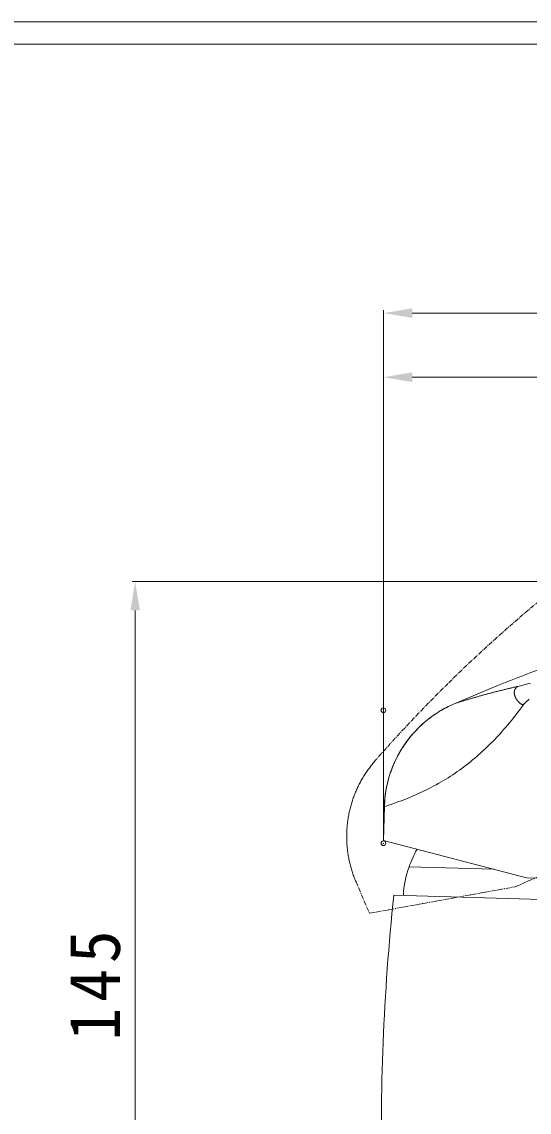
# Model space of a CAD drawing. Units: millimetres, scale not verified. Extents: x -365 to 365, y -252 to 253.
# Drawn here: x -243.2 to -155.2, y 63.4 to 252.5 of the extents above; entities that cross this region are included whole.
import ezdxf

# ---------------------------------------------------------------- set-up
doc = ezdxf.new("R2010")
doc.units = ezdxf.units.MM
doc.header["$LTSCALE"] = 2
doc.header["$PDMODE"] = 32
doc.header["$PDSIZE"] = 0.8
doc.linetypes.add('USER1', pattern=[0.6, 0.375, -0.075, 0.075, -0.075])
for name, color, linetype, lineweight in [('0-0_0', 7, 'Continuous', 18), ('0-1_DEFAULT_1', 2, 'USER1', 18), ('0-B_02___PRT_ALL_AXES', 7, 'Continuous', 18), ('1-9_06___PRT_ALL_SURFS', 7, 'Continuous', 18)]:
    doc.layers.add(name, color=color, linetype=linetype, lineweight=lineweight)
doc.styles.add('ＭＳ ゴシック', font='')
doc.styles.get('ＭＳ ゴシック').set_extended_font_data('MS Gothic')

msp = doc.modelspace()

# ---------------------------------------------------------------- linework, layer by layer
at = {"layer": '0-0_0'}
for p, q in [((-364.865, 252.547), (364.937, 252.547)), ((-361.007, 248.688), (361.079, 248.688)), ((-168.335, 134.184), (-168.336, 134.183)), ((-180.492, 110.538), (-180.325, 116.413)), ((-180.324, 116.45), (-180.325, 116.413)), ((-180.318, 116.639), (-180.324, 116.46)), ((-180.324, 116.46), (-180.324, 116.45)), ((-180.492, 110.538), (-155.666, 104.059)), ((-155.666, 104.059), (-128.177, 103.279)), ((-130.701, 99.649), (-178.682, 101.011))]:
    msp.add_line(p, q, dxfattribs=at)
at = {"layer": '0-0_0', "color": 4}
for p, q in [((-180.492, 110.538), (-180.492, 202.515)), ((-175.492, 202.015), (-21.302, 202.015)), ((-180.492, 133.606), (-180.492, 191.388)), ((-175.492, 190.888), (-65.2, 190.888)), ((-61.89, 155.429), (-224.027, 155.429)), ((-223.527, 150.429), (-223.527, 15.495))]:
    msp.add_line(p, q, dxfattribs=at)
at = {"layer": '0-0_0'}
for points in [[(-157.146, 137.252), (-157.287, 137.22), (-157.429, 137.189), (-157.571, 137.157), (-157.712, 137.125), (-157.854, 137.093), (-157.995, 137.06), (-158.136, 137.028), (-158.278, 136.995), (-158.419, 136.962), (-158.56, 136.929), (-158.702, 136.896), (-158.843, 136.862), (-158.984, 136.829), (-159.125, 136.795), (-159.266, 136.761), (-159.407, 136.727), (-159.548, 136.693), (-159.689, 136.658), (-159.83, 136.624), (-159.971, 136.589), (-160.112, 136.554), (-160.253, 136.519), (-160.393, 136.484), (-160.534, 136.448), (-160.675, 136.412), (-160.815, 136.377), (-160.956, 136.341), (-161.096, 136.305), (-161.237, 136.268), (-161.377, 136.232), (-161.518, 136.195), (-161.658, 136.158), (-161.798, 136.121), (-161.939, 136.084), (-162.079, 136.047), (-162.219, 136.01), (-162.359, 135.972), (-162.499, 135.934), (-162.639, 135.896)], [(-162.639, 135.896), (-162.779, 135.858), (-162.919, 135.82), (-163.059, 135.781), (-163.199, 135.743), (-163.339, 135.704), (-163.479, 135.665), (-163.618, 135.626), (-163.758, 135.587), (-163.898, 135.547), (-164.037, 135.508), (-164.177, 135.468), (-164.316, 135.428), (-164.456, 135.388), (-164.595, 135.348), (-164.734, 135.307), (-164.874, 135.267), (-165.013, 135.226), (-165.152, 135.185), (-165.291, 135.144), (-165.431, 135.103), (-165.57, 135.061), (-165.709, 135.02), (-165.848, 134.978), (-165.986, 134.936), (-166.125, 134.894), (-166.264, 134.852), (-166.403, 134.809), (-166.542, 134.767), (-166.68, 134.724), (-166.819, 134.681), (-166.957, 134.638), (-167.096, 134.594), (-167.234, 134.551), (-167.372, 134.507), (-167.511, 134.463), (-167.649, 134.419), (-167.787, 134.374), (-167.925, 134.329), (-168.062, 134.283)], [(-168.337, 134.183), (-168.577, 134.076), (-168.842, 133.952), (-169.078, 133.839), (-169.342, 133.708), (-169.635, 133.556), (-169.92, 133.403), (-170.205, 133.244), (-170.495, 133.076), (-170.809, 132.886), (-171.137, 132.68), (-171.464, 132.465), (-171.776, 132.251), (-172.11, 132.013), (-172.455, 131.755), (-172.8, 131.487), (-173.139, 131.21), (-173.472, 130.925), (-173.798, 130.635), (-174.122, 130.333), (-174.449, 130.015), (-174.775, 129.682), (-175.099, 129.336), (-175.42, 128.976), (-175.738, 128.602), (-176.05, 128.214), (-176.357, 127.814), (-176.657, 127.401), (-176.951, 126.975), (-177.237, 126.536), (-177.514, 126.084), (-177.782, 125.619), (-178.041, 125.142), (-178.29, 124.652), (-178.528, 124.15), (-178.754, 123.635), (-178.968, 123.109), (-179.169, 122.571), (-179.356, 122.022), (-179.529, 121.461)], [(-156.029, 134.296), (-156.31, 133.912), (-156.594, 133.53), (-156.881, 133.149), (-157.17, 132.77), (-157.461, 132.394), (-157.755, 132.019), (-158.052, 131.646), (-158.352, 131.276), (-158.654, 130.908), (-158.96, 130.542), (-159.268, 130.179), (-159.58, 129.819), (-159.895, 129.461), (-160.213, 129.106), (-160.534, 128.755), (-160.858, 128.406), (-161.186, 128.06), (-161.517, 127.717), (-161.852, 127.378), (-162.19, 127.042), (-162.531, 126.71), (-162.876, 126.381), (-163.224, 126.056), (-163.576, 125.735), (-163.932, 125.417), (-164.291, 125.104), (-164.653, 124.794), (-165.019, 124.489), (-165.388, 124.188), (-165.76, 123.891), (-166.136, 123.598), (-166.516, 123.309), (-166.898, 123.026), (-167.284, 122.746), (-167.673, 122.471), (-168.065, 122.201), (-168.461, 121.935), (-168.859, 121.674), (-169.261, 121.417)], [(-168.062, 134.283), (-168.2, 134.236), (-168.335, 134.184)], [(-169.261, 121.417), (-169.665, 121.165), (-170.073, 120.918), (-170.483, 120.675), (-170.896, 120.437), (-171.312, 120.204), (-171.73, 119.975), (-172.151, 119.752), (-172.574, 119.532), (-173, 119.318), (-173.428, 119.108), (-173.859, 118.902), (-174.291, 118.701), (-174.726, 118.505), (-175.163, 118.314), (-175.601, 118.126), (-176.041, 117.944), (-176.484, 117.766), (-176.927, 117.592), (-177.373, 117.423), (-177.82, 117.259), (-178.268, 117.098), (-178.718, 116.941), (-179.169, 116.788), (-179.621, 116.639), (-180.075, 116.494), (-180.316, 116.417), (-180.32, 116.415), (-180.325, 116.413)], [(-179.529, 121.461), (-179.687, 120.891), (-179.829, 120.31), (-179.955, 119.719), (-180.064, 119.119), (-180.155, 118.511), (-180.228, 117.894), (-180.283, 117.27), (-180.318, 116.639)]]:
    msp.add_lwpolyline(points, dxfattribs=at)
for centre, radius, start, end in [((-67.399, -94.429), 249.897, 109.62199, 111.95588), ((-160.332, 115.845), 20.001, 132.08599, 178.23918), ((219.124, 59.346), 399.982, 174.02083, 181.35948)]:
    msp.add_arc(centre, radius, start, end, dxfattribs=at)
for p in [(-180.492, 133.106), (-180.492, 110.038)]:
    msp.add_point(p, dxfattribs=at)
at = {"layer": '0-0_0', "color": 4}
for points in [[(-175.492, 202.848), (-175.492, 201.181), (-180.492, 202.015)], [(-175.492, 191.722), (-175.492, 190.055), (-180.492, 190.888)], [(-224.36, 150.429), (-222.693, 150.429), (-223.527, 155.429)]]:
    msp.add_solid(points, dxfattribs=at)
at = {"layer": '0-1_DEFAULT_1'}
for p, q in [((-157.653, 102.491), (-132.4, 113.379)), ((-185.236, 103.323), (-182.895, 97.893)), ((-182.895, 97.893), (-157.653, 102.491))]:
    msp.add_line(p, q, dxfattribs=at)
for points in [[(-181.902, 124.387), (-182.043, 124.223), (-182.183, 124.058), (-182.321, 123.892), (-182.457, 123.724), (-182.592, 123.554), (-182.724, 123.383), (-182.855, 123.211), (-182.984, 123.037), (-183.111, 122.862), (-183.236, 122.685), (-183.359, 122.507), (-183.481, 122.328), (-183.6, 122.148), (-183.717, 121.966), (-183.833, 121.783), (-183.946, 121.598), (-184.058, 121.413), (-184.167, 121.226), (-184.274, 121.038), (-184.38, 120.849), (-184.483, 120.659), (-184.584, 120.468), (-184.683, 120.275), (-184.78, 120.082), (-184.875, 119.888), (-184.968, 119.692), (-185.059, 119.496), (-185.147, 119.298), (-185.234, 119.1), (-185.318, 118.901), (-185.4, 118.701), (-185.48, 118.5), (-185.558, 118.298), (-185.633, 118.095), (-185.707, 117.892), (-185.778, 117.688), (-185.847, 117.483), (-185.914, 117.277), (-185.978, 117.07)], [(-185.978, 117.07), (-186.04, 116.863), (-186.1, 116.655), (-186.158, 116.447), (-186.214, 116.238), (-186.267, 116.028), (-186.318, 115.818), (-186.367, 115.607), (-186.413, 115.396), (-186.457, 115.185), (-186.499, 114.972), (-186.539, 114.76), (-186.576, 114.547), (-186.611, 114.333), (-186.643, 114.119), (-186.674, 113.905), (-186.702, 113.691), (-186.727, 113.476), (-186.751, 113.261), (-186.772, 113.046), (-186.79, 112.831), (-186.807, 112.615), (-186.821, 112.399), (-186.833, 112.183), (-186.842, 111.967), (-186.849, 111.751), (-186.854, 111.535), (-186.856, 111.319), (-186.856, 111.103), (-186.854, 110.886), (-186.849, 110.67), (-186.842, 110.454), (-186.833, 110.238), (-186.821, 110.022), (-186.807, 109.806), (-186.791, 109.591), (-186.772, 109.375), (-186.751, 109.16), (-186.728, 108.945), (-186.702, 108.731)], [(-186.702, 108.731), (-186.674, 108.516), (-186.644, 108.302), (-186.611, 108.088), (-186.577, 107.875), (-186.539, 107.662), (-186.5, 107.449), (-186.458, 107.237), (-186.414, 107.026), (-186.368, 106.815), (-186.319, 106.604), (-186.268, 106.394), (-186.215, 106.184), (-186.16, 105.975), (-186.102, 105.767), (-186.042, 105.559), (-185.98, 105.352), (-185.915, 105.146), (-185.849, 104.94), (-185.78, 104.735), (-185.709, 104.531), (-185.635, 104.328), (-185.56, 104.125), (-185.482, 103.923), (-185.402, 103.723), (-185.321, 103.523), (-185.236, 103.323)]]:
    msp.add_lwpolyline(points, dxfattribs=at)
for centre, radius, start, end in [((6.176, -40.315), 250, 116.76396, 134.57165), ((6.222, -40.355), 250.06, 134.5727, 138.79107)]:
    msp.add_arc(centre, radius, start, end, dxfattribs=at)
at = {"layer": '0-B_02___PRT_ALL_AXES'}
msp.add_line((-161.258, 105.519), (-176.041, 105.938), dxfattribs=at)
for centre, radius, start, end in [((-155.384, 98.37), 22, 151.05438, 159.87794), ((-160.56, 100.266), 16.487, 159.87794, 177.57334), ((219.124, 59.346), 399.982, 174.02083, 181.35948)]:
    msp.add_arc(centre, radius, start, end, dxfattribs=at)
at = {"layer": '1-9_06___PRT_ALL_SURFS'}
for p, q in [((-168.444, 134.136), (-168.729, 134.005)), ((-168.337, 134.183), (-168.444, 134.136)), ((-180.325, 116.413), (-180.492, 110.538)), ((-180.318, 116.623), (-180.324, 116.45))]:
    msp.add_line(p, q, dxfattribs=at)
for points in [[(-160.833, 137.343), (-164.952, 135.642), (-168.335, 134.184)], [(-157.146, 137.252), (-157.178, 137.235), (-157.21, 137.216), (-157.241, 137.198), (-157.272, 137.178), (-157.302, 137.157), (-157.332, 137.136), (-157.361, 137.113), (-157.39, 137.09), (-157.417, 137.066), (-157.444, 137.041), (-157.47, 137.015), (-157.496, 136.989), (-157.52, 136.962), (-157.544, 136.933), (-157.566, 136.905), (-157.588, 136.875), (-157.609, 136.845), (-157.628, 136.814), (-157.647, 136.782), (-157.665, 136.75), (-157.681, 136.717), (-157.697, 136.684), (-157.711, 136.65), (-157.724, 136.616), (-157.736, 136.581), (-157.748, 136.547), (-157.757, 136.511), (-157.766, 136.476), (-157.774, 136.44), (-157.781, 136.404), (-157.786, 136.368), (-157.791, 136.331), (-157.795, 136.295), (-157.798, 136.258), (-157.799, 136.222), (-157.8, 136.185), (-157.8, 136.148), (-157.799, 136.112), (-157.797, 136.075)], [(-155.011, 137.795), (-155.224, 137.739), (-155.438, 137.683), (-155.651, 137.628), (-155.864, 137.574), (-156.078, 137.519), (-156.291, 137.465), (-156.505, 137.411), (-156.718, 137.358), (-156.932, 137.305), (-157.146, 137.252)], [(-157.797, 136.075), (-157.794, 136.039), (-157.791, 136.002), (-157.786, 135.966), (-157.781, 135.93), (-157.775, 135.894), (-157.768, 135.858), (-157.761, 135.822), (-157.753, 135.786), (-157.744, 135.751), (-157.735, 135.715), (-157.724, 135.68), (-157.714, 135.645), (-157.703, 135.611), (-157.691, 135.576), (-157.678, 135.542), (-157.665, 135.507), (-157.652, 135.474), (-157.638, 135.44), (-157.623, 135.406), (-157.608, 135.373), (-157.593, 135.34), (-157.577, 135.307), (-157.56, 135.274), (-157.543, 135.242), (-157.526, 135.21), (-157.508, 135.178), (-157.49, 135.146), (-157.472, 135.115), (-157.453, 135.083), (-157.434, 135.053), (-157.414, 135.022), (-157.394, 134.991), (-157.374, 134.961), (-157.353, 134.931), (-157.332, 134.901), (-157.311, 134.872), (-157.289, 134.842), (-157.267, 134.813), (-157.244, 134.785)], [(-157.244, 134.785), (-157.222, 134.756), (-157.199, 134.728), (-157.175, 134.7), (-157.152, 134.672), (-157.128, 134.644), (-157.104, 134.617), (-157.079, 134.59), (-157.054, 134.563), (-157.029, 134.537), (-157.004, 134.511), (-156.978, 134.485), (-156.952, 134.46), (-156.925, 134.434), (-156.899, 134.41), (-156.871, 134.385), (-156.844, 134.361), (-156.816, 134.337), (-156.788, 134.314), (-156.76, 134.291), (-156.731, 134.269), (-156.701, 134.247), (-156.672, 134.226), (-156.642, 134.205), (-156.611, 134.185), (-156.58, 134.167), (-156.548, 134.149), (-156.514, 134.134), (-156.48, 134.122), (-156.444, 134.112), (-156.407, 134.105), (-156.371, 134.103), (-156.334, 134.105), (-156.299, 134.112), (-156.264, 134.124), (-156.231, 134.14), (-156.199, 134.158), (-156.168, 134.179), (-156.138, 134.2), (-156.11, 134.223)], [(-156.029, 134.296), (-155.986, 134.337), (-155.944, 134.377), (-155.902, 134.417), (-155.859, 134.457), (-155.817, 134.497), (-155.774, 134.537), (-155.732, 134.577), (-155.689, 134.617), (-155.646, 134.657), (-155.603, 134.696), (-155.56, 134.736), (-155.516, 134.775), (-155.473, 134.814), (-155.429, 134.852), (-155.385, 134.891), (-155.34, 134.929), (-155.296, 134.967), (-155.251, 135.004), (-155.206, 135.042)], [(-168.729, 134.005), (-168.98, 133.887), (-169.236, 133.761), (-169.534, 133.609), (-169.831, 133.452), (-170.125, 133.29), (-170.422, 133.119), (-170.739, 132.929), (-171.077, 132.718), (-171.417, 132.497), (-171.74, 132.276), (-172.08, 132.035), (-172.435, 131.771), (-172.79, 131.494), (-173.141, 131.208), (-173.485, 130.914)], [(-156.11, 134.223), (-156.082, 134.247), (-156.055, 134.271), (-156.029, 134.296)], [(-173.485, 130.914), (-173.822, 130.613), (-174.158, 130.299), (-174.497, 129.967), (-174.834, 129.621), (-175.168, 129.26), (-175.499, 128.884), (-175.826, 128.494), (-176.148, 128.09), (-176.463, 127.671), (-176.771, 127.24), (-177.071, 126.794), (-177.362, 126.334), (-177.645, 125.861), (-177.918, 125.374), (-178.18, 124.874), (-178.43, 124.36), (-178.669, 123.833), (-178.895, 123.293), (-179.107, 122.741), (-179.305, 122.177), (-179.487, 121.601), (-179.654, 121.013), (-179.804, 120.415), (-179.937, 119.806), (-180.052, 119.187), (-180.148, 118.558), (-180.225, 117.921), (-180.282, 117.276), (-180.318, 116.623)]]:
    msp.add_lwpolyline(points, dxfattribs=at)

# ---------------------------------------------------------------- texts
at = {"layer": '0-0_0', "color": 3, "insert": (-226.027, 75.819), "char_height": 8.798, "attachment_point": 7, "rotation": 90, "style": 'ＭＳ ゴシック'}
msp.add_mtext('\\T1.18;\\W0.95;145', dxfattribs=at)

doc.saveas('drawing.dxf')
